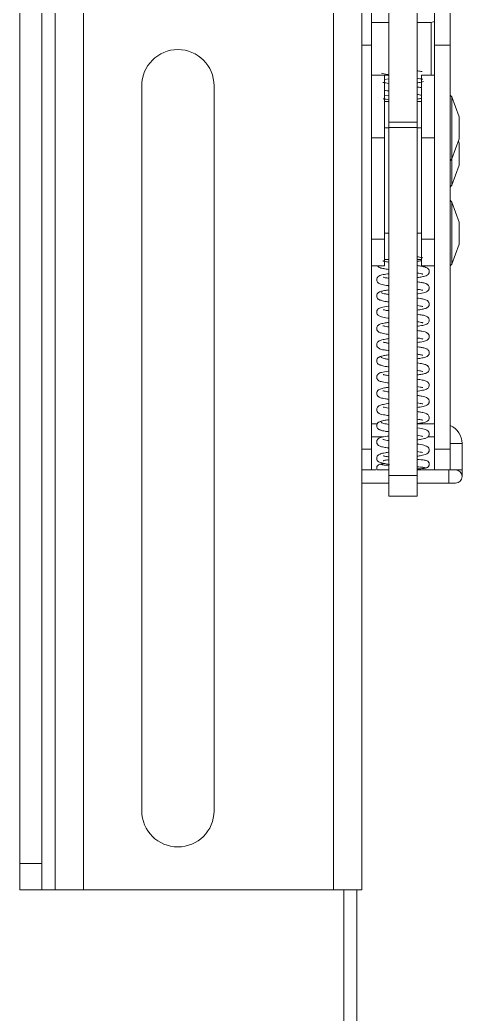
# Model space of a CAD drawing. Extents: x -382 to 1420, y -377 to 265.
# Drawn here: x -123.14 to -120.51, y 8.6 to 14.5 of the extents above; entities that cross this region are included whole.
import ezdxf

# ---------------------------------------------------------------- set-up
doc = ezdxf.new("R2010")
doc.units = 0
doc.header["$MEASUREMENT"] = 0
doc.layers.add('AV-Detl-Obje-Brkt', color=202, linetype='CONTINUOUS')
doc.layers.add('AV-Detl-Obje-Mont', color=232, linetype='CONTINUOUS')

msp = doc.modelspace()

# ---------------------------------------------------------------- linework, layer by layer
at = {"layer": 'AV-Detl-Obje-Brkt', "linetype": 'Continuous', "lineweight": 15}
for p, q in [((-122.9304, 29.9477), (-122.9304, 9.33556)), ((-122.76069, 29.9477), (-122.76069, 9.33556)), ((-121.27724, 9.33556), (-121.27724, 29.9477)), ((-121.10754, 9.33556), (-121.10754, 29.9477)), ((-123.13914, 29.79155), (-123.13914, 9.49172)), ((-123.00847, 29.79155), (-123.00847, 9.49172)), ((-122.41534, 9.80525), (-122.41534, 14.10867)), ((-121.98586, 14.10867), (-121.98586, 9.80525)), ((-123.00847, 9.49172), (-123.13914, 9.49172)), ((-123.13914, 9.33556), (-123.13914, 9.49172)), ((-123.00847, 9.49172), (-123.00847, 9.33556)), ((-123.00847, 9.33556), (-123.13914, 9.33556)), ((-123.00847, 9.33556), (-122.9304, 9.33556)), ((-122.9304, 9.33556), (-122.76069, 9.33556)), ((-122.76069, 9.33556), (-121.27724, 9.33556)), ((-121.27724, 9.33556), (-121.10754, 9.33556)), ((-121.21534, 9.33556), (-121.21534, 5.31695)), ((-121.13727, 5.31695), (-121.13727, 9.33556))]:
    msp.add_line(p, q, dxfattribs=at)
for centre, start, end in [((-122.2006, 14.10867), 0, 180), ((-122.2006, 9.80525), 180, 360)]:
    msp.add_arc(centre, 0.21474, start, end, dxfattribs=at)
at = {"layer": 'AV-Detl-Obje-Mont', "linetype": 'Continuous', "lineweight": 15}
for p, q in [((-120.94801, 13.8927), (-120.94801, 20.63862)), ((-120.77999, 13.8927), (-120.77999, 20.63862)), ((-121.05138, 14.72632), (-121.05138, 14.34909)), ((-120.67662, 14.72632), (-120.67662, 14.34909)), ((-120.5833, 14.72632), (-120.5833, 14.34909)), ((-120.94801, 14.48311), (-121.05138, 14.48311)), ((-120.69573, 14.48311), (-120.77999, 14.48311)), ((-120.67662, 14.49007), (-120.69573, 14.48311)), ((-120.69573, 14.48311), (-120.69573, 14.32696)), ((-121.05138, 14.34909), (-121.10754, 14.34909)), ((-121.05138, 13.41001), (-121.05138, 14.34909)), ((-120.5833, 14.34909), (-120.67662, 14.34909)), ((-120.67662, 13.41001), (-120.67662, 14.34909)), ((-120.5833, 13.2338), (-120.5833, 14.34909)), ((-120.69573, 14.32696), (-120.69573, 14.1708)), ((-120.97331, 14.1708), (-121.05138, 14.1708)), ((-120.97331, 14.1708), (-120.94801, 14.1708)), ((-120.97331, 14.1708), (-120.97331, 13.79994)), ((-120.67662, 14.1708), (-120.75469, 14.1708)), ((-120.75469, 13.79994), (-120.75469, 14.1708)), ((-120.94801, 14.14919), (-120.97331, 14.14515)), ((-120.94801, 14.0526), (-120.97331, 14.04878)), ((-120.57294, 14.04301), (-120.5833, 14.05338)), ((-120.94801, 14.01465), (-120.97331, 14.01465)), ((-120.75469, 14.01465), (-120.77999, 14.01465)), ((-120.52958, 13.92377), (-120.57294, 14.04301)), ((-120.57294, 13.67398), (-120.57294, 14.04301)), ((-120.94801, 13.8927), (-120.77999, 13.8927)), ((-120.94801, 13.86023), (-120.94801, 13.8927)), ((-120.77999, 13.8927), (-120.77999, 13.86023)), ((-120.52958, 13.79323), (-120.52958, 13.92377)), ((-120.94801, 13.8585), (-120.97331, 13.8585)), ((-120.77999, 13.86023), (-120.94801, 13.86023)), ((-120.94801, 11.79605), (-120.94801, 13.86023)), ((-120.77999, 11.79605), (-120.77999, 13.86023)), ((-120.77999, 13.8585), (-120.75469, 13.8585)), ((-120.97331, 13.79994), (-121.05138, 13.79994)), ((-120.97331, 13.79994), (-120.97331, 13.19729)), ((-120.75469, 13.79994), (-120.67662, 13.79994)), ((-120.75469, 13.19729), (-120.75469, 13.79994)), ((-120.57294, 13.67398), (-120.52958, 13.79323)), ((-120.52958, 13.76762), (-120.53424, 13.78042)), ((-120.52958, 13.63707), (-120.52958, 13.76762)), ((-120.5833, 13.66362), (-120.57294, 13.67398)), ((-120.57294, 13.51783), (-120.57294, 13.67398)), ((-120.57294, 13.51783), (-120.52958, 13.63707)), ((-120.5833, 13.50747), (-120.57294, 13.51783)), ((-121.05138, 13.41001), (-121.05138, 13.19729)), ((-120.67662, 13.19729), (-120.67662, 13.41001)), ((-120.57294, 13.4184), (-120.5833, 13.42877)), ((-120.52958, 13.29916), (-120.57294, 13.4184)), ((-120.57294, 13.04937), (-120.57294, 13.4184)), ((-120.52958, 13.16862), (-120.52958, 13.29916)), ((-120.94801, 13.23389), (-120.97331, 13.23389)), ((-120.77999, 13.23389), (-120.75469, 13.23389)), ((-120.5833, 13.2338), (-120.5833, 13.15471)), ((-120.97331, 13.19729), (-121.05138, 13.19729)), ((-121.05138, 13.19729), (-121.05138, 13.15326)), ((-120.97331, 13.19729), (-120.97331, 13.0387)), ((-120.75469, 13.19729), (-120.67662, 13.19729)), ((-120.75469, 13.0387), (-120.75469, 13.19729)), ((-120.67662, 13.15326), (-120.67662, 13.19729)), ((-120.57294, 13.04937), (-120.52958, 13.16862)), ((-121.05138, 11.9522), (-121.05138, 13.15326)), ((-120.67662, 11.9522), (-120.67662, 13.15326)), ((-120.5833, 11.9522), (-120.5833, 13.15471)), ((-120.97331, 13.07774), (-120.94801, 13.07774)), ((-120.77999, 13.07774), (-120.75469, 13.07774)), ((-120.5833, 13.03901), (-120.57294, 13.04937)), ((-121.05138, 13.0387), (-120.97331, 13.0387)), ((-120.75469, 13.0387), (-120.67662, 13.0387)), ((-121.01628, 12.10178), (-121.05138, 12.10178)), ((-120.67662, 12.10178), (-120.77999, 12.10178)), ((-121.05138, 12.02371), (-120.97974, 12.02371)), ((-120.71675, 12.02371), (-120.67662, 12.02371)), ((-120.5833, 11.98467), (-120.55169, 11.98467)), ((-120.55169, 11.98467), (-120.51266, 11.98467)), ((-120.51266, 11.82852), (-120.51266, 11.98467)), ((-121.10754, 11.9522), (-121.05138, 11.9522)), ((-121.05138, 11.9522), (-121.05138, 11.82852)), ((-120.67662, 11.9522), (-120.5833, 11.9522)), ((-120.67662, 11.82852), (-120.67662, 11.9522)), ((-120.5833, 11.9522), (-120.5833, 11.82852)), ((-121.05138, 11.82852), (-121.10754, 11.82852)), ((-121.02504, 11.82852), (-121.05138, 11.82852)), ((-120.67662, 11.82852), (-120.77999, 11.82852)), ((-120.5833, 11.82852), (-120.67662, 11.82852)), ((-120.59073, 11.75044), (-120.59073, 11.82852)), ((-120.55169, 11.82852), (-120.5833, 11.82852)), ((-120.55169, 11.82852), (-120.51266, 11.82852)), ((-120.51266, 11.78948), (-120.51266, 11.82852)), ((-121.10754, 11.75044), (-120.94801, 11.75044)), ((-120.94801, 11.79605), (-120.77999, 11.79605)), ((-120.94801, 11.67236), (-120.94801, 11.79605)), ((-120.77999, 11.79605), (-120.77999, 11.67236)), ((-120.77999, 11.75044), (-120.59073, 11.75044)), ((-120.59073, 11.75044), (-120.55169, 11.75044)), ((-120.77999, 11.67236), (-120.94801, 11.67236))]:
    msp.add_line(p, q, dxfattribs=at)
for centre, radius, start, end in [((-120.62977, 11.98467), 0.11711, 0, 66.621717), ((-120.55169, 11.78948), 0.03904, 270, 90)]:
    msp.add_arc(centre, radius, start, end, dxfattribs=at)
for points, knots in [([(-120.99147, 14.18251), (-120.9815, 14.17994), (-120.96945, 14.17683), (-120.95117, 14.17438), (-120.94801, 14.17396)], [0, 0, 0, 0, 0.82726, 1, 1, 1, 1]), ([(-120.75048, 14.19244), (-120.75078, 14.19253), (-120.75715, 14.19442), (-120.76746, 14.19567), (-120.77883, 14.1972), (-120.77999, 14.19736)], [0, 0, 0, 0, 0.0425514, 0.9027234, 1, 1, 1, 1]), ([(-120.94801, 14.12186), (-120.95446, 14.12288), (-120.96747, 14.12495), (-120.9784, 14.12707), (-120.98347, 14.12919), (-120.9827, 14.12828), (-120.98263, 14.12819)], [0, 0, 0, 0, 0.340241, 0.6861094, 0.9701199, 1, 1, 1, 1]), ([(-120.77999, 14.15305), (-120.77408, 14.15217), (-120.7607, 14.15018), (-120.74829, 14.14724), (-120.74616, 14.14682), (-120.74525, 14.14665)], [0, 0, 0, 0, 0.3119425, 0.7056889, 1, 1, 1, 1]), ([(-120.77999, 14.1258), (-120.77653, 14.12626), (-120.76069, 14.12838), (-120.75046, 14.13096), (-120.74247, 14.13298)], [0, 0, 0, 0, 0.218683, 1, 1, 1, 1]), ([(-120.97331, 14.08212), (-120.96664, 14.08064), (-120.95956, 14.07907), (-120.94864, 14.07764), (-120.94801, 14.07755)], [0, 0, 0, 0, 0.9420951, 1, 1, 1, 1]), ([(-120.75469, 14.09693), (-120.75587, 14.09717), (-120.76234, 14.09851), (-120.77079, 14.09988), (-120.77964, 14.10101), (-120.77999, 14.10105)], [0, 0, 0, 0, 0.17621047, 0.96696154, 1, 1, 1, 1]), ([(-120.77999, 14.05673), (-120.77478, 14.05595), (-120.76476, 14.05445), (-120.75796, 14.05296), (-120.75469, 14.05224)], [0, 0, 0, 0, 0.51950619, 1, 1, 1, 1]), ([(-120.94801, 14.02549), (-120.94859, 14.02557), (-120.96087, 14.0273), (-120.97302, 14.02949), (-120.98159, 14.03208), (-120.98131, 14.03138), (-120.98122, 14.03114)], [0, 0, 0, 0, 0.0288059, 0.6095356, 0.8674031, 1, 1, 1, 1]), ([(-120.77999, 14.02945), (-120.7748, 14.03017), (-120.76483, 14.03154), (-120.75798, 14.03292), (-120.75469, 14.03358)], [0, 0, 0, 0, 0.521344, 1, 1, 1, 1]), ([(-120.94801, 13.06216), (-120.95284, 13.06288), (-120.96485, 13.06468), (-120.97634, 13.06699), (-120.98228, 13.06868), (-120.98253, 13.06845), (-120.98259, 13.0684)], [0, 0, 0, 0, 0.2421512, 0.6016406, 0.9085303, 1, 1, 1, 1]), ([(-120.77999, 13.0933), (-120.77506, 13.09256), (-120.76298, 13.09076), (-120.75151, 13.08844), (-120.7457, 13.08678), (-120.7455, 13.08704), (-120.74546, 13.0871)], [0, 0, 0, 0, 0.2473515, 0.60627, 0.9126536, 1, 1, 1, 1]), ([(-120.77999, 13.06598), (-120.77166, 13.06708), (-120.76197, 13.06835), (-120.75558, 13.06997), (-120.75469, 13.0702)], [0, 0, 0, 0, 0.8603668, 1, 1, 1, 1]), ([(-120.94801, 12.9931), (-120.95092, 12.9927), (-120.96772, 12.99038), (-120.989, 12.98637), (-121.00892, 12.97992), (-121.01808, 12.96807), (-121.02064, 12.95963), (-121.01962, 12.94999), (-121.00991, 12.93391), (-120.98746, 12.92821), (-120.96627, 12.92394), (-120.94921, 12.92165), (-120.94801, 12.92149)], [0, 0, 0, 0, 0.0377528, 0.2182778, 0.3916102, 0.4424891, 0.4944542, 0.5465666, 0.5968964, 0.7827741, 0.9847513, 1, 1, 1, 1]), ([(-121.01477, 13.0387), (-121.01216, 13.03623), (-121.00287, 13.02747), (-120.98716, 13.0247), (-120.96683, 13.02052), (-120.95341, 13.01863), (-120.94801, 13.01787)], [0, 0, 0, 0, 0.1623466, 0.5756296, 0.8294607, 1, 1, 1, 1]), ([(-120.77999, 12.96973), (-120.77411, 12.97056), (-120.75934, 12.97263), (-120.73642, 12.97731), (-120.71871, 12.98261), (-120.70912, 12.99559), (-120.70753, 13.00504), (-120.70872, 13.0141), (-120.71401, 13.02251), (-120.72673, 13.03144), (-120.74401, 13.03531), (-120.76507, 13.03922), (-120.77733, 13.04088), (-120.77999, 13.04124)], [0, 0, 0, 0, 0.0781004, 0.1962842, 0.393199, 0.4669009, 0.4966756, 0.5246477, 0.5844797, 0.653506, 0.8442484, 0.9662665, 1, 1, 1, 1]), ([(-120.77999, 12.99704), (-120.77967, 12.99699), (-120.77155, 12.99588), (-120.76073, 12.99388), (-120.75092, 12.99191), (-120.74633, 12.99056), (-120.7462, 12.99074), (-120.74614, 12.99081)], [0, 0, 0, 0, 0.0162179, 0.4082786, 0.7417556, 0.8897331, 1, 1, 1, 1]), ([(-120.94801, 12.96575), (-120.95559, 12.96692), (-120.96973, 12.96911), (-120.98053, 12.972), (-120.98105, 12.97157), (-120.98123, 12.97141)], [0, 0, 0, 0, 0.4288088, 0.7997051, 1, 1, 1, 1]), ([(-120.77999, 12.87336), (-120.77757, 12.87368), (-120.75796, 12.87632), (-120.73642, 12.88084), (-120.71899, 12.88668), (-120.71081, 12.89708), (-120.70811, 12.90357), (-120.70755, 12.91149), (-120.70997, 12.92041), (-120.71611, 12.92796), (-120.72798, 12.93526), (-120.74176, 12.93843), (-120.76281, 12.94255), (-120.77664, 12.94442), (-120.77999, 12.94487)], [0, 0, 0, 0, 0.0306635, 0.248364, 0.4058286, 0.4402887, 0.4759854, 0.5130104, 0.5474546, 0.6009905, 0.6476984, 0.8249055, 0.9575001, 1, 1, 1, 1]), ([(-120.99353, 12.88711), (-120.99688, 12.88645), (-121.00388, 12.88507), (-121.01384, 12.87853), (-121.01923, 12.8695), (-121.02041, 12.86128), (-121.0195, 12.85347), (-121.01529, 12.8454), (-121.00611, 12.83776), (-120.99862, 12.83608), (-120.99406, 12.83505)], [0, 0, 0, 0, 0.1298066, 0.2710782, 0.4207693, 0.4960956, 0.5693042, 0.7036893, 0.8193531, 1, 1, 1, 1]), ([(-120.94801, 12.8968), (-120.95739, 12.89537), (-120.97731, 12.89234), (-120.99785, 12.88758), (-121.00149, 12.88424), (-121.00338, 12.88251)], [0, 0, 0, 0, 0.3005865, 0.6379391, 1, 1, 1, 1]), ([(-120.94801, 12.86946), (-120.95058, 12.86982), (-120.96191, 12.87144), (-120.97666, 12.87436), (-120.99072, 12.87828), (-120.99185, 12.88093), (-120.99242, 12.88228)], [0, 0, 0, 0, 0.0851188, 0.3761564, 0.6821715, 1, 1, 1, 1]), ([(-120.77999, 12.90065), (-120.77747, 12.90028), (-120.76882, 12.89904), (-120.75832, 12.89715), (-120.74845, 12.89479), (-120.74739, 12.89494), (-120.74686, 12.89502)], [0, 0, 0, 0, 0.1291956, 0.4442252, 0.7256365, 1, 1, 1, 1]), ([(-121.00399, 12.84028), (-121.00346, 12.8391), (-121.00241, 12.83679), (-120.99021, 12.83242), (-120.97261, 12.82858), (-120.95262, 12.8259), (-120.94801, 12.82528)], [0, 0, 0, 0, 0.23351794, 0.45736635, 0.87483093, 1, 1, 1, 1]), ([(-120.77999, 12.77703), (-120.7695, 12.77861), (-120.74962, 12.7816), (-120.72914, 12.78656), (-120.71513, 12.79357), (-120.70892, 12.80456), (-120.7074, 12.81227), (-120.70891, 12.82112), (-120.71737, 12.83461), (-120.7368, 12.84124), (-120.75523, 12.84498), (-120.77388, 12.84768), (-120.77999, 12.84856)], [0, 0, 0, 0, 0.1478467, 0.2802302, 0.4228786, 0.4639492, 0.5080596, 0.5545531, 0.5994332, 0.7502731, 0.9182085, 1, 1, 1, 1]), ([(-120.94801, 12.80044), (-120.94944, 12.80025), (-120.96741, 12.79784), (-120.99004, 12.79345), (-121.00951, 12.78676), (-121.01798, 12.77573), (-121.02009, 12.76828), (-121.02029, 12.76014), (-121.01699, 12.75152), (-121.00712, 12.74142), (-120.99028, 12.73609), (-120.9689, 12.7317), (-120.9503, 12.72916), (-120.94801, 12.72884)], [0, 0, 0, 0, 0.0181751, 0.227713, 0.3924247, 0.4566751, 0.4840199, 0.5087597, 0.5594162, 0.6148647, 0.7626802, 0.9707331, 1, 1, 1, 1]), ([(-120.94801, 12.77311), (-120.95039, 12.77345), (-120.95902, 12.7747), (-120.96924, 12.77652), (-120.97943, 12.77893), (-120.98088, 12.77909), (-120.98156, 12.77917)], [0, 0, 0, 0, 0.12728, 0.4615723, 0.7493492, 1, 1, 1, 1]), ([(-120.77999, 12.80435), (-120.77935, 12.80426), (-120.77114, 12.80313), (-120.75992, 12.801), (-120.74937, 12.79903), (-120.74518, 12.7973), (-120.7458, 12.79817), (-120.74586, 12.79825)], [0, 0, 0, 0, 0.0304209, 0.3896032, 0.703312, 0.9721833, 1, 1, 1, 1]), ([(-120.77999, 12.68066), (-120.77748, 12.681), (-120.76081, 12.68328), (-120.73952, 12.68771), (-120.72302, 12.69186), (-120.71187, 12.70244), (-120.70775, 12.71144), (-120.70772, 12.72089), (-120.71127, 12.72996), (-120.71814, 12.7369), (-120.73007, 12.74294), (-120.74666, 12.74717), (-120.76915, 12.75051), (-120.77999, 12.75212)], [0, 0, 0, 0, 0.0326335, 0.2164215, 0.3712337, 0.4163052, 0.4669463, 0.5157834, 0.5575965, 0.6224051, 0.6883525, 0.8498151, 1, 1, 1, 1]), ([(-120.94801, 12.70387), (-120.95783, 12.70246), (-120.98029, 12.69925), (-120.99687, 12.69507), (-121.00841, 12.68963), (-121.01505, 12.68351), (-121.01928, 12.67638), (-121.02067, 12.66727), (-121.01837, 12.65741), (-121.00905, 12.64595), (-120.99303, 12.64049), (-120.97227, 12.63599), (-120.95339, 12.63327), (-120.94801, 12.63249)], [0, 0, 0, 0, 0.1306096, 0.2985495, 0.3722712, 0.4110136, 0.4527388, 0.4965483, 0.5366445, 0.6032691, 0.7437092, 0.9270123, 1, 1, 1, 1]), ([(-120.77999, 12.70802), (-120.77983, 12.708), (-120.772, 12.70692), (-120.76127, 12.70492), (-120.75024, 12.70293), (-120.74557, 12.70122), (-120.74618, 12.70215), (-120.74629, 12.70232)], [0, 0, 0, 0, 0.0074352, 0.3593007, 0.6698616, 0.9398258, 1, 1, 1, 1]), ([(-120.94801, 12.67675), (-120.9537, 12.67763), (-120.9653, 12.67943), (-120.97648, 12.68171), (-120.98201, 12.68322), (-120.98275, 12.68329), (-120.98298, 12.68331)], [0, 0, 0, 0, 0.3009186, 0.61337459, 0.88440768, 1, 1, 1, 1]), ([(-120.77999, 12.58432), (-120.77372, 12.58523), (-120.75343, 12.58817), (-120.7305, 12.59344), (-120.71546, 12.60014), (-120.70913, 12.61165), (-120.7076, 12.6182), (-120.70812, 12.62532), (-120.71104, 12.63304), (-120.72376, 12.64686), (-120.74193, 12.64939), (-120.766, 12.65398), (-120.77714, 12.65551), (-120.77999, 12.6559)], [0, 0, 0, 0, 0.0851533, 0.2756568, 0.4285787, 0.4609139, 0.4916017, 0.5214105, 0.5512108, 0.6119524, 0.856873, 0.9633234, 1, 1, 1, 1]), ([(-120.94801, 12.60762), (-120.95224, 12.60706), (-120.9695, 12.6048), (-120.98828, 12.60085), (-121.00821, 12.59523), (-121.01909, 12.58175), (-121.02058, 12.57142), (-121.01866, 12.56137), (-121.00321, 12.54371), (-120.98427, 12.54198), (-120.95701, 12.53772), (-120.94801, 12.53632)], [0, 0, 0, 0, 0.0527901, 0.2153621, 0.3659409, 0.4575732, 0.5036105, 0.5475925, 0.6283384, 0.8773692, 1, 1, 1, 1]), ([(-120.94801, 12.58039), (-120.9486, 12.58048), (-120.95743, 12.58169), (-120.96859, 12.5837), (-120.97973, 12.5863), (-120.98089, 12.58617), (-120.98138, 12.58612)], [0, 0, 0, 0, 0.028235, 0.4187656, 0.75516, 1, 1, 1, 1]), ([(-120.77999, 12.61164), (-120.77803, 12.61136), (-120.76944, 12.61013), (-120.75894, 12.60824), (-120.74852, 12.60586), (-120.74652, 12.60541), (-120.7456, 12.6052)], [0, 0, 0, 0, 0.1010973, 0.4439399, 0.743171, 1, 1, 1, 1]), ([(-120.94801, 12.51137), (-120.95214, 12.5108), (-120.96593, 12.50888), (-120.98385, 12.50552), (-121.00035, 12.50119), (-121.00258, 12.4982), (-121.00372, 12.49666)], [0, 0, 0, 0, 0.11780063, 0.3933622, 0.68734692, 1, 1, 1, 1]), ([(-120.77999, 12.48822), (-120.76958, 12.48972), (-120.74652, 12.49303), (-120.72933, 12.4974), (-120.71692, 12.50425), (-120.71091, 12.51105), (-120.70813, 12.51861), (-120.70744, 12.52715), (-120.71059, 12.5363), (-120.71721, 12.54334), (-120.72752, 12.54946), (-120.74182, 12.55315), (-120.76188, 12.55699), (-120.77524, 12.55886), (-120.77999, 12.55952)], [0, 0, 0, 0, 0.14052806, 0.31150742, 0.38167462, 0.44446381, 0.4744647, 0.50373622, 0.55738465, 0.60442759, 0.65798565, 0.82412337, 0.93743851, 1, 1, 1, 1]), ([(-120.77999, 12.5153), (-120.77725, 12.5149), (-120.76442, 12.51301), (-120.75223, 12.51069), (-120.74626, 12.50872), (-120.74666, 12.50952), (-120.74676, 12.5097)], [0, 0, 0, 0, 0.1431232, 0.6713056, 0.9220991, 1, 1, 1, 1]), ([(-120.99388, 12.5016), (-120.99719, 12.50095), (-121.0041, 12.49958), (-121.01394, 12.49306), (-121.01925, 12.48405), (-121.02039, 12.47584), (-121.01946, 12.46804), (-121.01522, 12.45996), (-121.00596, 12.4523), (-120.99843, 12.45061), (-120.99382, 12.44958)], [0, 0, 0, 0, 0.1277634, 0.2675971, 0.4165029, 0.4916714, 0.5648534, 0.6995351, 0.8159927, 1, 1, 1, 1]), ([(-121.00362, 12.45441), (-121.00287, 12.45324), (-121.0014, 12.45097), (-120.9884, 12.44665), (-120.97099, 12.44295), (-120.9518, 12.4404), (-120.94801, 12.43989)], [0, 0, 0, 0, 0.2387093, 0.467695, 0.8950386, 1, 1, 1, 1]), ([(-120.94801, 12.48409), (-120.94983, 12.48434), (-120.96054, 12.48586), (-120.97517, 12.48868), (-120.99018, 12.49262), (-120.99195, 12.4953), (-120.99286, 12.49668)], [0, 0, 0, 0, 0.0610196, 0.3584837, 0.6716304, 1, 1, 1, 1]), ([(-120.77999, 12.3917), (-120.77025, 12.39314), (-120.75089, 12.396), (-120.72997, 12.40091), (-120.71534, 12.40791), (-120.70889, 12.41923), (-120.70737, 12.42705), (-120.70895, 12.43593), (-120.7174, 12.44921), (-120.73643, 12.45577), (-120.75465, 12.4595), (-120.7734, 12.46225), (-120.77999, 12.46321)], [0, 0, 0, 0, 0.1354872, 0.2692876, 0.4202074, 0.4627781, 0.5076351, 0.5540955, 0.5984623, 0.7463303, 0.9107631, 1, 1, 1, 1]), ([(-120.94801, 12.41508), (-120.94942, 12.41489), (-120.96732, 12.41249), (-120.98953, 12.40818), (-121.00859, 12.40184), (-121.01734, 12.39147), (-121.01981, 12.3844), (-121.02037, 12.37851), (-121.01949, 12.37291), (-121.01689, 12.36643), (-121.00834, 12.35666), (-120.99201, 12.35117), (-120.97077, 12.34665), (-120.95132, 12.34396), (-120.94801, 12.34351)], [0, 0, 0, 0, 0.0178548, 0.2266954, 0.3867326, 0.4496265, 0.4769956, 0.5019006, 0.526399, 0.55178, 0.6056537, 0.74911, 0.9573425, 1, 1, 1, 1]), ([(-120.94801, 12.38774), (-120.94984, 12.38801), (-120.96322, 12.38993), (-120.9758, 12.39225), (-120.98198, 12.39445), (-120.98167, 12.39383), (-120.98165, 12.39379)], [0, 0, 0, 0, 0.09661846, 0.70817026, 0.98005849, 1, 1, 1, 1]), ([(-120.77999, 12.41897), (-120.77876, 12.4188), (-120.77008, 12.41759), (-120.75872, 12.41541), (-120.74872, 12.4135), (-120.74483, 12.41181), (-120.74547, 12.41263), (-120.74551, 12.41268)], [0, 0, 0, 0, 0.0587548, 0.4144469, 0.7212381, 0.9802543, 1, 1, 1, 1]), ([(-120.77999, 12.29529), (-120.7779, 12.29558), (-120.76176, 12.29777), (-120.74071, 12.30207), (-120.72338, 12.30628), (-120.71175, 12.31724), (-120.70763, 12.3267), (-120.70786, 12.33622), (-120.7133, 12.3488), (-120.72801, 12.35721), (-120.74669, 12.36176), (-120.76906, 12.36514), (-120.77999, 12.36679)], [0, 0, 0, 0, 0.0269908, 0.2088401, 0.3655313, 0.413466, 0.4676182, 0.5182962, 0.5607705, 0.6894345, 0.8483435, 1, 1, 1, 1]), ([(-120.94801, 12.31848), (-120.9569, 12.31725), (-120.97905, 12.31418), (-120.99623, 12.30981), (-121.00857, 12.30432), (-121.01681, 12.29683), (-121.02043, 12.28634), (-121.01997, 12.27562), (-121.01174, 12.26216), (-120.99595, 12.25589), (-120.97518, 12.25114), (-120.95516, 12.24815), (-120.94801, 12.24708)], [0, 0, 0, 0, 0.116425, 0.2898041, 0.3634075, 0.4366659, 0.4762135, 0.5153302, 0.5835982, 0.7198671, 0.8999682, 1, 1, 1, 1]), ([(-120.94801, 12.29139), (-120.95348, 12.29224), (-120.96484, 12.29399), (-120.97594, 12.29623), (-120.98192, 12.29785), (-120.98279, 12.29799), (-120.98305, 12.29803)], [0, 0, 0, 0, 0.2922487, 0.6071047, 0.8799363, 1, 1, 1, 1]), ([(-120.77999, 12.32265), (-120.77376, 12.32166), (-120.76158, 12.31971), (-120.7511, 12.31777), (-120.74641, 12.31617), (-120.74689, 12.31716), (-120.74696, 12.31729)], [0, 0, 0, 0, 0.34295628, 0.66981988, 0.95498443, 1, 1, 1, 1]), ([(-120.94801, 12.2224), (-120.95016, 12.2221), (-120.96546, 12.22001), (-120.98546, 12.21603), (-121.00448, 12.21156), (-121.0175, 12.19941), (-121.0205, 12.18846), (-121.01967, 12.17843), (-121.00718, 12.16026), (-120.98682, 12.15726), (-120.95924, 12.15271), (-120.94801, 12.15086)], [0, 0, 0, 0, 0.0278989, 0.1988562, 0.3447107, 0.4342861, 0.4826008, 0.527414, 0.6035739, 0.8386615, 1, 1, 1, 1]), ([(-120.77999, 12.19896), (-120.77381, 12.19985), (-120.75386, 12.20273), (-120.73139, 12.20798), (-120.71682, 12.21367), (-120.70944, 12.22526), (-120.70751, 12.23269), (-120.70814, 12.24034), (-120.71145, 12.24838), (-120.72454, 12.26159), (-120.74278, 12.26425), (-120.76667, 12.26873), (-120.7774, 12.27019), (-120.77999, 12.27054)], [0, 0, 0, 0, 0.0840028, 0.2709193, 0.4208163, 0.4549452, 0.4891884, 0.5230805, 0.5556258, 0.6181343, 0.8624609, 0.9667685, 1, 1, 1, 1]), ([(-120.77999, 12.22632), (-120.77958, 12.22626), (-120.77208, 12.22522), (-120.76168, 12.22332), (-120.75085, 12.22126), (-120.74533, 12.21945), (-120.7454, 12.21977), (-120.74541, 12.21984)], [0, 0, 0, 0, 0.0201205, 0.3665962, 0.6709277, 0.9342901, 1, 1, 1, 1]), ([(-120.94801, 12.19504), (-120.94882, 12.19516), (-120.95777, 12.1964), (-120.96893, 12.19839), (-120.97962, 12.20092), (-120.98058, 12.20063), (-120.98097, 12.20051)], [0, 0, 0, 0, 0.0389802, 0.4282473, 0.7669995, 1, 1, 1, 1]), ([(-120.77999, 12.10287), (-120.77048, 12.10421), (-120.74801, 12.10738), (-120.72838, 12.11222), (-120.71407, 12.12013), (-120.70899, 12.13057), (-120.70733, 12.13777), (-120.70891, 12.1479), (-120.7148, 12.156), (-120.72628, 12.16401), (-120.74129, 12.16763), (-120.76191, 12.17164), (-120.77539, 12.17352), (-120.77999, 12.17416)], [0, 0, 0, 0, 0.1263159, 0.2985494, 0.4311953, 0.4591475, 0.485217, 0.5348586, 0.5872704, 0.6474117, 0.8227444, 0.9395586, 1, 1, 1, 1]), ([(-120.99407, 12.11615), (-120.99735, 12.11551), (-121.00423, 12.11415), (-121.01402, 12.10763), (-121.01929, 12.09862), (-121.02042, 12.09042), (-121.01946, 12.0826), (-121.01515, 12.0745), (-121.00574, 12.0668), (-120.99812, 12.0651), (-120.99343, 12.06405)], [0, 0, 0, 0, 0.1257426, 0.2641265, 0.4120586, 0.4869156, 0.5599281, 0.6947855, 0.8121417, 1, 1, 1, 1]), ([(-120.94801, 12.12601), (-120.95319, 12.12528), (-120.9679, 12.1232), (-120.98611, 12.11967), (-121.00165, 12.11533), (-121.00326, 12.11233), (-121.00409, 12.11078)], [0, 0, 0, 0, 0.1454551, 0.4125303, 0.6972485, 1, 1, 1, 1]), ([(-120.94801, 12.09873), (-120.95303, 12.09949), (-120.96514, 12.10133), (-120.9793, 12.10428), (-120.99052, 12.10762), (-120.99226, 12.10987), (-120.99314, 12.11101)], [0, 0, 0, 0, 0.1852543, 0.4471577, 0.7188007, 1, 1, 1, 1]), ([(-120.77999, 12.12997), (-120.7793, 12.12987), (-120.76695, 12.12813), (-120.75478, 12.12595), (-120.74635, 12.12335), (-120.74669, 12.1241), (-120.74681, 12.12434)], [0, 0, 0, 0, 0.0342335, 0.6168989, 0.8756246, 1, 1, 1, 1]), ([(-121.00327, 12.06856), (-121.00208, 12.0673), (-120.99976, 12.06483), (-120.98767, 12.06123), (-120.97008, 12.0578), (-120.95699, 12.05555), (-120.94825, 12.05443), (-120.94801, 12.0544)], [0, 0, 0, 0, 0.2659268, 0.5200169, 0.7625218, 0.9935464, 1, 1, 1, 1]), ([(-120.77999, 12.00627), (-120.77091, 12.0076), (-120.7538, 12.01011), (-120.73394, 12.01496), (-120.72469, 12.01698), (-120.71428, 12.02526), (-120.71022, 12.03116), (-120.70781, 12.0379), (-120.70773, 12.0458), (-120.71068, 12.05467), (-120.7208, 12.06568), (-120.7395, 12.07099), (-120.76101, 12.0754), (-120.77924, 12.0778), (-120.77999, 12.0779)], [0, 0, 0, 0, 0.12708, 0.2395755, 0.3772196, 0.4181111, 0.4455793, 0.478681, 0.5155323, 0.5508422, 0.6163104, 0.774157, 0.9906943, 1, 1, 1, 1]), ([(-120.94801, 12.02967), (-120.95154, 12.02918), (-120.97209, 12.02637), (-120.99425, 12.02178), (-121.01187, 12.01447), (-121.01844, 12.00332), (-121.02012, 11.99763), (-121.02024, 11.99104), (-121.01824, 11.98328), (-121.01265, 11.97563), (-120.99989, 11.96755), (-120.98182, 11.96361), (-120.96062, 11.95979), (-120.94917, 11.95826), (-120.94801, 11.95811)], [0, 0, 0, 0, 0.0455268, 0.264828, 0.4217794, 0.4532855, 0.4822029, 0.5090473, 0.5362173, 0.5932952, 0.660444, 0.8574475, 0.9855739, 1, 1, 1, 1]), ([(-120.94801, 12.00241), (-120.95395, 12.0033), (-120.96736, 12.00529), (-120.97976, 12.00823), (-120.98186, 12.00864), (-120.98275, 12.00882)], [0, 0, 0, 0, 0.3131957, 0.7077844, 1, 1, 1, 1]), ([(-120.77999, 12.03361), (-120.77345, 12.03257), (-120.76039, 12.03048), (-120.74949, 12.02837), (-120.74447, 12.02626), (-120.74525, 12.02716), (-120.74532, 12.02724)], [0, 0, 0, 0, 0.3450954, 0.6897683, 0.9721263, 1, 1, 1, 1]), ([(-120.77999, 11.90991), (-120.77166, 11.91118), (-120.74917, 11.91462), (-120.73081, 11.91874), (-120.71759, 11.92566), (-120.7113, 11.93246), (-120.70839, 11.9396), (-120.70755, 11.94604), (-120.70854, 11.95245), (-120.71197, 11.96014), (-120.71939, 11.96707), (-120.73658, 11.97449), (-120.75625, 11.97825), (-120.77677, 11.98106), (-120.77999, 11.9815)], [0, 0, 0, 0, 0.1167147, 0.3150495, 0.387981, 0.4485597, 0.4766795, 0.5035964, 0.53204, 0.5646502, 0.643434, 0.7364102, 0.9585731, 1, 1, 1, 1]), ([(-120.94626, 11.93365), (-120.954, 11.93251), (-120.97605, 11.92926), (-120.99597, 11.92472), (-121.008, 11.91915), (-121.01433, 11.91359), (-121.01845, 11.90753), (-121.02065, 11.89901), (-121.01931, 11.88861), (-121.01218, 11.87847), (-121.00218, 11.87323), (-120.98301, 11.86713), (-120.95752, 11.86336), (-120.94344, 11.86127)], [0, 0, 0, 0, 0.1029194, 0.2928975, 0.3720146, 0.4092107, 0.4464255, 0.4846785, 0.5211964, 0.5831074, 0.6693573, 0.8173206, 1, 1, 1, 1]), ([(-120.77999, 11.93727), (-120.77328, 11.93624), (-120.75985, 11.93419), (-120.7488, 11.93146), (-120.74777, 11.93185), (-120.74736, 11.932)], [0, 0, 0, 0, 0.3770374, 0.7539665, 1, 1, 1, 1]), ([(-120.99685, 11.86267), (-120.99965, 11.86231), (-121.00575, 11.86154), (-121.01288, 11.85683), (-121.01732, 11.85107), (-121.01959, 11.84571), (-121.02041, 11.83993), (-121.01966, 11.83436), (-121.01835, 11.83041), (-121.01708, 11.82862), (-121.01683, 11.82828)], [0, 0, 0, 0, 0.179272, 0.3900234, 0.5061062, 0.6259058, 0.7460205, 0.8629036, 0.9735699, 1, 1, 1, 1]), ([(-120.97187, 11.86605), (-120.97843, 11.86549), (-120.99616, 11.86398), (-120.99876, 11.86247), (-121.0004, 11.86152)], [0, 0, 0, 0, 0.3701745, 1, 1, 1, 1]), ([(-120.94801, 11.85531), (-120.95147, 11.85553), (-120.96958, 11.85668), (-120.99002, 11.85873), (-120.994, 11.86056), (-120.99598, 11.86147)], [0, 0, 0, 0, 0.1066576, 0.5574163, 1, 1, 1, 1]), ([(-120.98248, 11.8829), (-120.98246, 11.88284), (-120.98238, 11.88251), (-120.97723, 11.88402), (-120.96598, 11.88632), (-120.95368, 11.88821), (-120.94801, 11.88908)], [0, 0, 0, 0, 0.07565704, 0.36790464, 0.70882175, 1, 1, 1, 1]), ([(-120.94801, 11.90595), (-120.95164, 11.90646), (-120.96173, 11.90789), (-120.97224, 11.90987), (-120.97922, 11.91118), (-120.98189, 11.91205), (-120.98166, 11.91156), (-120.98164, 11.91151)], [0, 0, 0, 0, 0.18490748, 0.51462721, 0.77838502, 0.97778364, 1, 1, 1, 1]), ([(-120.72761, 11.88402), (-120.73005, 11.88497), (-120.7349, 11.88687), (-120.757, 11.88901), (-120.77607, 11.89021), (-120.77999, 11.89045)], [0, 0, 0, 0, 0.4437539, 0.8857612, 1, 1, 1, 1]), ([(-120.73112, 11.83935), (-120.72832, 11.8397), (-120.72223, 11.84047), (-120.71511, 11.84518), (-120.71067, 11.85094), (-120.7084, 11.8563), (-120.7076, 11.86207), (-120.70829, 11.86768), (-120.71023, 11.87267), (-120.71376, 11.87784), (-120.72065, 11.88349), (-120.72725, 11.88454), (-120.73118, 11.88516)], [0, 0, 0, 0, 0.1181034, 0.2571098, 0.3337215, 0.4128105, 0.492129, 0.5693342, 0.6424539, 0.7101875, 0.8274043, 1, 1, 1, 1]), ([(-120.94801, 11.82852), (-120.96127, 11.82852), (-120.98794, 11.82852), (-121.01232, 11.82852), (-121.0151, 11.82852), (-121.01643, 11.82852)], [0, 0, 0, 0, 0.3405234, 0.6845427, 1, 1, 1, 1]), ([(-120.77999, 11.84669), (-120.77658, 11.84648), (-120.75852, 11.84533), (-120.73803, 11.84328), (-120.73398, 11.84144), (-120.73197, 11.84053)], [0, 0, 0, 0, 0.1048925, 0.5555494, 1, 1, 1, 1]), ([(-120.77999, 11.83404), (-120.77596, 11.83429), (-120.75679, 11.83549), (-120.73471, 11.83764), (-120.72997, 11.83954), (-120.72759, 11.8405)], [0, 0, 0, 0, 0.1173258, 0.5577709, 1, 1, 1, 1])]:
    msp.add_open_spline(points, degree=3, knots=knots, dxfattribs=at)

doc.saveas('drawing.dxf')
